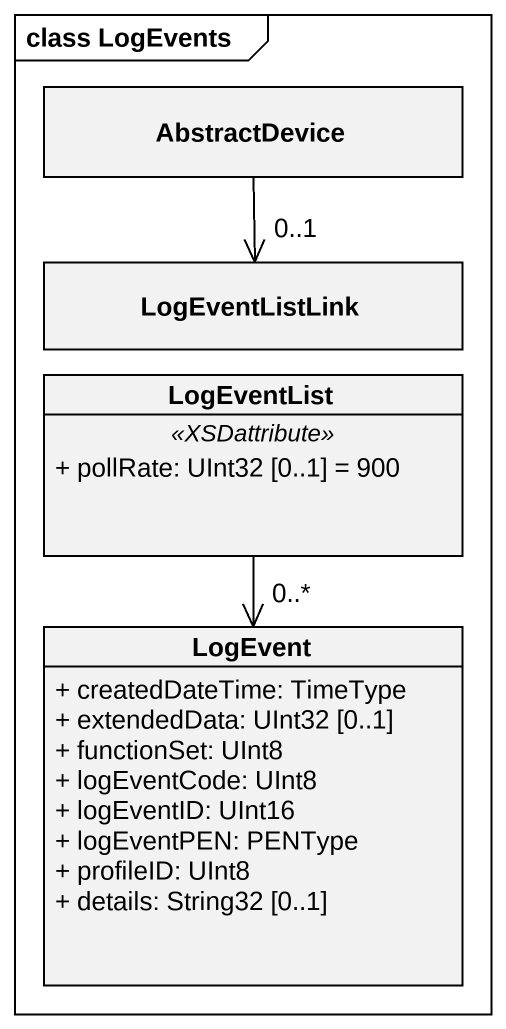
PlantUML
@startuml
mainframe class LogEvents
hide circle
hide empty members
skinparam classAttributeIconSize 0
class AbstractDevice
class LogEventListLink
class LogEventList {
  .. <<XSDattribute>> ..
  + pollRate: UInt32 [0..1] = 900
}
class LogEvent {
  + createdDateTime: TimeType
  + extendedData: UInt32 [0..1]
  + functionSet: UInt8
  + logEventCode: UInt8
  + logEventID: UInt16
  + logEventPEN: PENType
  + profileID: UInt8
  + details: String32 [0..1]
}
AbstractDevice --> "0..1" LogEventListLink
LogEventList --> "0..*" LogEvent
@enduml
